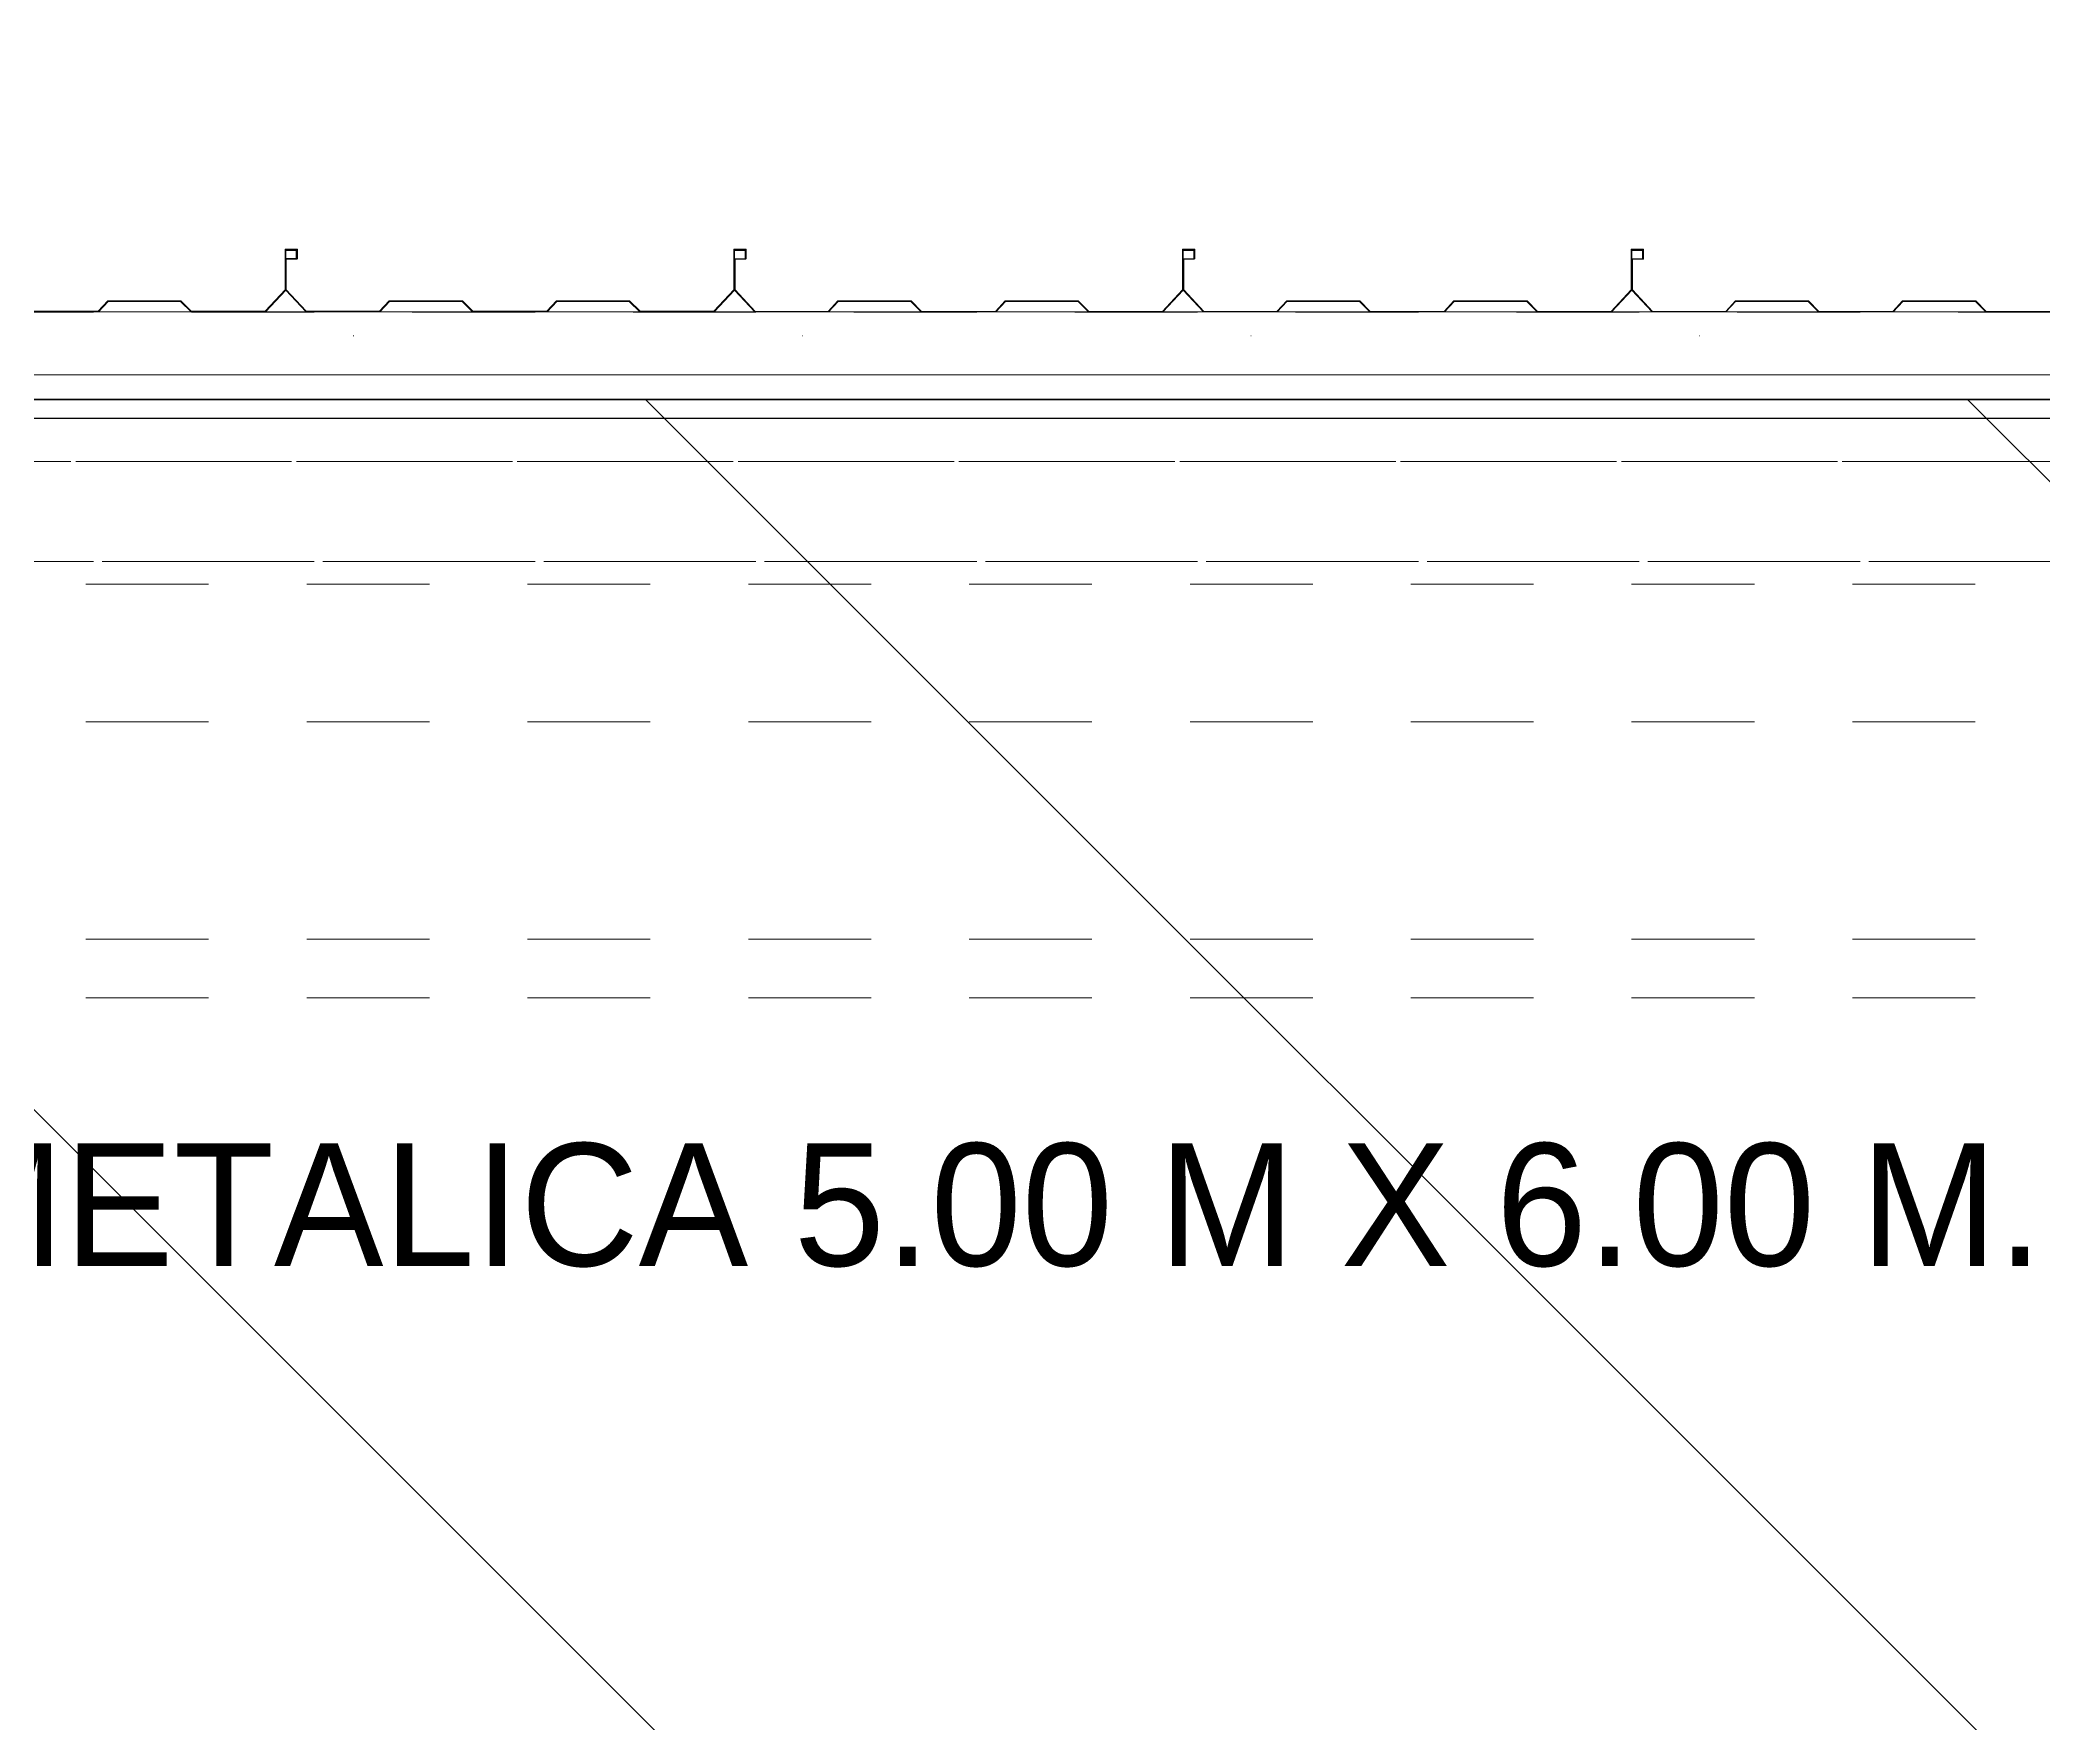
# Model space of a CAD drawing. Header units: metres. Extents: x 1.9 to 30.6, y -0.8 to 18.8.
# Drawn here: x 23.796 to 25.837, y 14.65 to 16.366 of the extents above; entities that cross this region are included whole.
import ezdxf

# ---------------------------------------------------------------- set-up
doc = ezdxf.new("R2010")
doc.units = ezdxf.units.M
doc.linetypes.add('Dash dot', pattern=[1.05, 0.5, -0.25, 0.05, -0.25])
doc.linetypes.add('Hidden', pattern=[0.2, 0.125, -0.075])
for name, color, linetype, lineweight in [('1', 7, 'Continuous', 18), ('A LARGUEROS', 7, 'Continuous', 9), ('A-EJES', 7, 'Continuous', 18), ('A-PISO', 7, 'Continuous', 18), ('A-PUERTAS', 7, 'Continuous', 25), ('A-TEXTOS', 7, 'Continuous', 18), ('G-IMPT', 7, 'Continuous', 18)]:
    doc.layers.add(name, color=color, linetype=linetype, lineweight=lineweight)
doc.layers.add('ATR-ACHURADO', color=9, linetype='Continuous')
doc.layers.add('ATR-AREAS', color=1, linetype='Continuous')
doc.styles.add('Arial', font='arial.ttf', dxfattribs={"height": 2e-05})
doc.styles.add('Nirmala UI Semilight_6', font='', dxfattribs={"height": 0.125})
doc.styles.get('Nirmala UI Semilight_6').set_extended_font_data('Nirmala UI Semilight')
doc.dimstyles.get("Standard").update_dxf_attribs({"dimtxt": 2.5, "dimasz": 2.5, "dimexe": 1.25, "dimexo": 0.625, "dimtad": 1, "dimtxsty": 'Standard', "dimcen": 2.5, "dimazin": 3, "dimtfac": 1, "dimtmove": 0, "dimatfit": 3})

# ---------------------------------------------------------------- blocks, each defined once
blk = doc.blocks.new('MontenC-Calibre14-GMI 1 - MONTEN _C_ 10_ CAL14 CON CLIPS A COLUMNA-1582845-N_P_T_')
at = {"layer": 'A LARGUEROS', "linetype": 'Hidden', "lineweight": 5}
for p, q in [((-8.6208, 0.127), (1.0881, 0.127)), ((1.0881, 0.127), (-8.6208, 0.127)), ((1.0881, -0.127), (-8.6208, -0.127)), ((1.0881, -0.127), (-8.6208, -0.127))]:
    blk.add_line(p, q, dxfattribs=at)
blk = doc.blocks.new('MontenC-Calibre14-GMI 1 - MONTEN _C_ 10_ CAL14 CON CLIPS A COLUMNA-1582771-N_P_T_')
at = {"layer": 'A LARGUEROS', "linetype": 'Hidden', "lineweight": 5}
for p, q in [((-2.0775, 0.127), (7.6314, 0.127)), ((7.6314, 0.127), (-2.0775, 0.127)), ((7.6314, -0.127), (-2.0775, -0.127)), ((7.6314, -0.127), (-2.0775, -0.127))]:
    blk.add_line(p, q, dxfattribs=at)
blk = doc.blocks.new('CortinaMetalicas-Mod3100-Intrajanus - CORTINA METALICA-1601894-N_P_T_')
at = {"layer": 'A-PUERTAS', "color": 8, "linetype": 'Hidden', "lineweight": 9, "true_color": 0x808080}
for p, q in [((-2.4999, 0.635), (2.4999, 0.635)), ((-2.4999, 0.575), (2.4999, 0.575)), ((-2.4999, 0.3534), (2.4999, 0.3534)), ((-2.4999, 0.2134), (2.4999, 0.2134)), ((-2.4235, 0.0445), (2.4245, 0.0445))]:
    blk.add_line(p, q, dxfattribs=at)
at = {"layer": 'A-PUERTAS'}
blk.add_line((-2.4235, 0.0445), (2.4245, 0.0445), dxfattribs=at)
at = {"layer": 'A-PUERTAS', "lineweight": 18}
blk.add_line((-2.4235, 0), (2.4245, 0), dxfattribs=at)
blk = doc.blocks.new('MontenDobleC-Caja-Calibre14-GMI 1 - MONTEN DBL _C_ 6_ CAL14 CON CLIPS A COLUMNA-1602160-N_P_T_')
at = {"layer": 'A LARGUEROS', "linetype": 'Hidden', "lineweight": 5}
for p, q in [((-2.264, 0.1016), (2.716, 0.1016)), ((2.716, 0.1016), (-2.264, 0.1016)), ((-1.3854, -0.0508), (-1.4611, -0.0508)), ((-1.2909, -0.0508), (-1.3854, -0.0508)), ((-1.2909, -0.0508), (-1.3854, -0.0508)), ((-1.215, -0.0508), (-1.2909, -0.0508)), ((-1.1205, -0.0508), (-1.215, -0.0508)), ((-1.1205, -0.0508), (-1.215, -0.0508)), ((-1.0454, -0.0508), (-1.1205, -0.0508)), ((-1.0039, -0.0508), (-1.0454, -0.0508)), ((-1.0039, -0.0508), (-1.0454, -0.0508)), ((-0.9282, -0.0508), (-1.0039, -0.0508)), ((-0.8337, -0.0508), (-0.9282, -0.0508)), ((-0.8337, -0.0508), (-0.9282, -0.0508)), ((-0.7578, -0.0508), (-0.8337, -0.0508)), ((-0.6633, -0.0508), (-0.7578, -0.0508)), ((-0.6633, -0.0508), (-0.7578, -0.0508)), ((-0.5882, -0.0508), (-0.6633, -0.0508)), ((-0.5467, -0.0508), (-0.5882, -0.0508)), ((-0.5467, -0.0508), (-0.5882, -0.0508)), ((-0.471, -0.0508), (-0.5467, -0.0508)), ((-0.3765, -0.0508), (-0.471, -0.0508)), ((-0.3765, -0.0508), (-0.471, -0.0508)), ((-0.3006, -0.0508), (-0.3765, -0.0508)), ((-0.2061, -0.0508), (-0.3006, -0.0508)), ((-0.2061, -0.0508), (-0.3006, -0.0508)), ((-0.131, -0.0508), (-0.2061, -0.0508)), ((2.716, -0.0508), (-0.131, -0.0508)), ((2.716, -0.0508), (-0.131, -0.0508))]:
    blk.add_line(p, q, dxfattribs=at)
blk = doc.blocks.new('Lamina_Laminación_KR18 - Lamina_Laminación_KR18-V7-N_P_T_')
at = {"layer": 'G-IMPT'}
for p, q in [((-0.1594, -0.0244), (-0.1594, -0.0244)), ((-0.1592, -0.0245), (-0.1592, -0.0245)), ((-0.1592, -0.0245), (-0.1592, -0.0245)), ((-0.159, -0.0244), (-0.159, -0.0244)), ((-0.1589, -0.0245), (-0.1589, -0.0244)), ((-0.1589, -0.0245), (-0.1589, -0.0245))]:
    blk.add_line(p, q, dxfattribs=at)
at = {"layer": 'G-IMPT', "flags": 128}
for points in [[(-0.1594, -0.0245), (-0.1594, -0.0244), (-0.1594, -0.0245)], [(-0.1592, -0.0245), (-0.1591, -0.0245), (-0.1591, -0.0245), (-0.159, -0.0245), (-0.159, -0.0245), (-0.159, -0.0244), (-0.159, -0.0244), (-0.159, -0.0245), (-0.159, -0.0245), (-0.159, -0.0244), (-0.159, -0.0244), (-0.159, -0.0245), (-0.159, -0.0245), (-0.1591, -0.0245), (-0.1591, -0.0245), (-0.1592, -0.0245), (-0.1592, -0.0245), (-0.1592, -0.0245), (-0.1593, -0.0245), (-0.1593, -0.0245), (-0.1593, -0.0245), (-0.1594, -0.0245), (-0.1594, -0.0245), (-0.1594, -0.0245), (-0.1594, -0.0245), (-0.1594, -0.0244), (-0.1594, -0.0245), (-0.1594, -0.0245), (-0.1594, -0.0245), (-0.1594, -0.0245), (-0.1594, -0.0245), (-0.1593, -0.0245), (-0.1593, -0.0245), (-0.1593, -0.0245), (-0.1592, -0.0245)], [(-0.1594, -0.0244), (-0.1594, -0.0244), (-0.159, -0.0244), (-0.1589, -0.0244), (-0.1589, -0.0245), (-0.159, -0.0244), (-0.159, -0.0244)]]:
    blk.add_lwpolyline(points, dxfattribs=at)
at = {"layer": 'G-IMPT', "color": 3, "true_color": 0x00ff00, "insert": (-0.1592, -0.0244), "char_height": 0.00002, "width": 0.0000837, "attachment_point": 2, "line_spacing_factor": 0.941778, "style": 'Arial'}
blk.add_mtext('45,72', dxfattribs=at)
at = {"layer": 'G-IMPT', "color": 3, "true_color": 0x00ff00, "insert": (-0.1589, -0.0245), "char_height": 0.00002, "width": 0.0000465, "attachment_point": 2, "rotation": 90, "line_spacing_factor": 0.941778, "style": 'Arial'}
blk.add_mtext('6,4', dxfattribs=at)
blk = doc.blocks.new('Lamina_Laminación_KR18 - Lamina_Laminación_KR18-V32-N_P_T_')
at = {"layer": 'G-IMPT'}
for p, q in [((-0.1594, -0.0244), (-0.1594, -0.0244)), ((-0.159, -0.0244), (-0.159, -0.0244)), ((-0.1589, -0.0245), (-0.1589, -0.0244)), ((-0.1589, -0.0245), (-0.1589, -0.0245))]:
    blk.add_line(p, q, dxfattribs=at)
at = {"layer": 'G-IMPT', "flags": 128}
for points in [[(-0.1594, -0.0245), (-0.1594, -0.0244), (-0.1594, -0.0245)], [(-0.1594, -0.0244), (-0.1594, -0.0244), (-0.159, -0.0244), (-0.1589, -0.0244), (-0.1589, -0.0245), (-0.159, -0.0244), (-0.159, -0.0244)]]:
    blk.add_lwpolyline(points, dxfattribs=at)
blk.add_lwpolyline([(-0.1592, -0.0245), (-0.1592, -0.0245), (-0.1592, -0.0245), (-0.1591, -0.0245), (-0.1591, -0.0245), (-0.159, -0.0245), (-0.159, -0.0245), (-0.159, -0.0244), (-0.159, -0.0244), (-0.159, -0.0245), (-0.159, -0.0245), (-0.159, -0.0244), (-0.159, -0.0244), (-0.159, -0.0245), (-0.159, -0.0245), (-0.1591, -0.0245), (-0.1591, -0.0245), (-0.1592, -0.0245), (-0.1592, -0.0245), (-0.1592, -0.0245), (-0.1593, -0.0245), (-0.1593, -0.0245), (-0.1593, -0.0245), (-0.1594, -0.0245), (-0.1594, -0.0245), (-0.1594, -0.0245), (-0.1594, -0.0245), (-0.1594, -0.0244), (-0.1594, -0.0245), (-0.1594, -0.0245), (-0.1594, -0.0245), (-0.1594, -0.0245), (-0.1594, -0.0245), (-0.1593, -0.0245), (-0.1593, -0.0245), (-0.1593, -0.0245)], close=True, dxfattribs=at)
at = {"layer": 'G-IMPT', "color": 3, "true_color": 0x00ff00, "insert": (-0.1592, -0.0244), "char_height": 0.00002, "width": 0.0000837, "attachment_point": 2, "line_spacing_factor": 0.941778, "style": 'Arial'}
blk.add_mtext('45,72', dxfattribs=at)
at = {"layer": 'G-IMPT', "color": 3, "true_color": 0x00ff00, "insert": (-0.1589, -0.0245), "char_height": 0.00002, "width": 0.0000465, "attachment_point": 2, "rotation": 90, "line_spacing_factor": 0.941778, "style": 'Arial'}
blk.add_mtext('6,4', dxfattribs=at)
blk = doc.blocks.new('Lamina_Laminación_KR18 - Lamina_Laminación_KR18-V9-N_P_T_')
at = {"layer": 'G-IMPT'}
for p, q in [((-0.1594, -0.0244), (-0.1594, -0.0244)), ((-0.1594, -0.0245), (-0.1594, -0.0244)), ((-0.1594, -0.0244), (-0.1594, -0.0245)), ((-0.1594, -0.0245), (-0.1594, -0.0244)), ((-0.1594, -0.0244), (-0.1594, -0.0245)), ((-0.1594, -0.0244), (-0.1594, -0.0244)), ((-0.1594, -0.0244), (-0.159, -0.0244)), ((-0.1593, -0.0245), (-0.1594, -0.0245)), ((-0.1594, -0.0245), (-0.1594, -0.0245)), ((-0.1594, -0.0245), (-0.1594, -0.0245)), ((-0.1594, -0.0245), (-0.1594, -0.0245)), ((-0.1594, -0.0245), (-0.1594, -0.0245)), ((-0.1594, -0.0245), (-0.1594, -0.0245)), ((-0.1594, -0.0245), (-0.1594, -0.0245)), ((-0.1594, -0.0245), (-0.1594, -0.0245)), ((-0.1594, -0.0245), (-0.1593, -0.0245)), ((-0.1592, -0.0245), (-0.1593, -0.0245)), ((-0.1593, -0.0245), (-0.1593, -0.0245)), ((-0.1593, -0.0245), (-0.1593, -0.0245)), ((-0.1593, -0.0245), (-0.1593, -0.0245)), ((-0.1593, -0.0245), (-0.1593, -0.0245)), ((-0.1593, -0.0245), (-0.1592, -0.0245)), ((-0.1592, -0.0245), (-0.1591, -0.0245)), ((-0.1591, -0.0245), (-0.1592, -0.0245)), ((-0.1592, -0.0245), (-0.1592, -0.0245)), ((-0.1592, -0.0245), (-0.1592, -0.0245)), ((-0.1591, -0.0245), (-0.1591, -0.0245)), ((-0.1591, -0.0245), (-0.159, -0.0245)), ((-0.159, -0.0245), (-0.1591, -0.0245)), ((-0.1591, -0.0245), (-0.1591, -0.0245)), ((-0.159, -0.0244), (-0.159, -0.0244)), ((-0.159, -0.0245), (-0.159, -0.0244)), ((-0.159, -0.0244), (-0.159, -0.0244)), ((-0.159, -0.0244), (-0.159, -0.0245)), ((-0.159, -0.0245), (-0.159, -0.0244)), ((-0.159, -0.0244), (-0.159, -0.0244)), ((-0.159, -0.0244), (-0.159, -0.0245)), ((-0.159, -0.0244), (-0.1589, -0.0244)), ((-0.1589, -0.0245), (-0.159, -0.0244)), ((-0.159, -0.0244), (-0.159, -0.0244)), ((-0.159, -0.0245), (-0.159, -0.0245)), ((-0.159, -0.0245), (-0.159, -0.0245)), ((-0.159, -0.0245), (-0.159, -0.0245)), ((-0.1589, -0.0245), (-0.1589, -0.0244)), ((-0.1589, -0.0244), (-0.1589, -0.0245)), ((-0.1589, -0.0245), (-0.1589, -0.0245))]:
    blk.add_line(p, q, dxfattribs=at)
at = {"layer": 'G-IMPT', "flags": 128}
blk.add_lwpolyline([(-0.1592, -0.0245), (-0.1592, -0.0245), (-0.1592, -0.0245)], dxfattribs=at)
at = {"layer": 'G-IMPT', "color": 3, "true_color": 0x00ff00, "insert": (-0.1592, -0.0244), "char_height": 0.00002, "width": 0.0000837, "attachment_point": 2, "line_spacing_factor": 0.941778, "style": 'Arial'}
blk.add_mtext('45,72', dxfattribs=at)
at = {"layer": 'G-IMPT', "color": 3, "true_color": 0x00ff00, "insert": (-0.1589, -0.0245), "char_height": 0.00002, "width": 0.0000465, "attachment_point": 2, "rotation": 90, "line_spacing_factor": 0.941778, "style": 'Arial'}
blk.add_mtext('6,4', dxfattribs=at)
blk = doc.blocks.new('Lamina_Laminación_KR18 - Lamina_Laminación_KR18-V10-N_P_T_')
at = {"layer": 'G-IMPT'}
for p, q in [((-0.1594, -0.0244), (-0.1594, -0.0244)), ((-0.1594, -0.0245), (-0.1594, -0.0244)), ((-0.1594, -0.0244), (-0.1594, -0.0245)), ((-0.1592, -0.0245), (-0.1592, -0.0245)), ((-0.1592, -0.0245), (-0.1592, -0.0245)), ((-0.1592, -0.0245), (-0.1591, -0.0245)), ((-0.1591, -0.0245), (-0.1591, -0.0245)), ((-0.1591, -0.0245), (-0.159, -0.0245)), ((-0.159, -0.0244), (-0.159, -0.0244)), ((-0.1589, -0.0245), (-0.1589, -0.0244)), ((-0.1589, -0.0245), (-0.1589, -0.0245))]:
    blk.add_line(p, q, dxfattribs=at)
at = {"layer": 'G-IMPT', "flags": 128}
for points in [[(-0.159, -0.0245), (-0.159, -0.0245), (-0.159, -0.0244), (-0.159, -0.0244), (-0.159, -0.0245), (-0.159, -0.0245), (-0.159, -0.0244), (-0.159, -0.0244), (-0.159, -0.0245), (-0.159, -0.0245), (-0.1591, -0.0245), (-0.1591, -0.0245), (-0.1592, -0.0245), (-0.1592, -0.0245), (-0.1592, -0.0245), (-0.1593, -0.0245), (-0.1593, -0.0245), (-0.1593, -0.0245), (-0.1594, -0.0245), (-0.1594, -0.0245), (-0.1594, -0.0245), (-0.1594, -0.0245), (-0.1594, -0.0244), (-0.1594, -0.0245), (-0.1594, -0.0245), (-0.1594, -0.0245), (-0.1594, -0.0245), (-0.1594, -0.0245), (-0.1593, -0.0245), (-0.1593, -0.0245), (-0.1593, -0.0245), (-0.1592, -0.0245)], [(-0.1594, -0.0244), (-0.1594, -0.0244), (-0.159, -0.0244), (-0.1589, -0.0244), (-0.1589, -0.0245), (-0.159, -0.0244), (-0.159, -0.0244)]]:
    blk.add_lwpolyline(points, dxfattribs=at)
at = {"layer": 'G-IMPT', "color": 3, "true_color": 0x00ff00, "insert": (-0.1592, -0.0244), "char_height": 0.00002, "width": 0.0000837, "attachment_point": 2, "line_spacing_factor": 0.941778, "style": 'Arial'}
blk.add_mtext('45,72', dxfattribs=at)
at = {"layer": 'G-IMPT', "color": 3, "true_color": 0x00ff00, "insert": (-0.1589, -0.0245), "char_height": 0.00002, "width": 0.0000465, "attachment_point": 2, "rotation": 90, "line_spacing_factor": 0.941778, "style": 'Arial'}
blk.add_mtext('6,4', dxfattribs=at)
blk = doc.blocks.new('*D201')
at = {"color": 0, "lineweight": -2, "transparency": 16777216}
for p, q in [((21.6159, 16.0625), (21.6159, 16.7808)), ((26.7179, 16.0625), (26.7179, 16.7808)), ((21.7959, 16.6008), (23.6869, 16.6008)), ((26.5379, 16.6008), (24.6469, 16.6008))]:
    blk.add_line(p, q, dxfattribs=at)
at = {"color": 0, "transparency": 16777216}
for points in [[(21.7959, 16.6308), (21.7959, 16.5708), (21.6159, 16.6008)], [(26.5379, 16.6308), (26.5379, 16.5708), (26.7179, 16.6008)]]:
    blk.add_solid(points, dxfattribs=at)
at = {"layer": 'Defpoints', "color": 0, "transparency": 16777216}
for p in [(26.7179, 16.6008), (21.6159, 16), (26.7179, 16)]:
    blk.add_point(p, dxfattribs=at)
at = {"color": 0, "transparency": 16777216, "insert": (24.1669, 16.6008), "char_height": 0.18, "attachment_point": 5}
blk.add_mtext('\\A1;5.1020', dxfattribs=at)

msp = doc.modelspace()

# ---------------------------------------------------------------- hatches: boundary and pattern name
at = {"layer": 'ATR-ACHURADO'}
h = msp.add_hatch(dxfattribs=at)
h.set_pattern_fill('ANSI31', scale=0.3, angle=90)
h.paths.add_polyline_path([(22.056, 12), (27.096, 12), (27.096, 16), (22.056, 16)])

# ---------------------------------------------------------------- linework, layer by layer
at = {"color": 6}
msp.add_lwpolyline([(17.016, 16), (27.0929, 16), (27.0929, 0)], dxfattribs=at)
at = {"layer": '1'}
for p, q in [((24.0579, 16.1532), (24.0453, 16.1532)), ((24.0453, 16.1532), (24.0453, 16.1116)), ((24.0573, 16.1526), (24.0459, 16.1526)), ((24.0459, 16.1526), (24.0465, 16.1519)), ((24.0459, 16.1114), (24.0459, 16.1526)), ((24.0459, 16.1526), (24.0573, 16.1526)), ((24.0465, 16.1519), (24.0567, 16.1519)), ((24.0567, 16.1519), (24.0567, 16.1435)), ((24.0573, 16.1429), (24.0573, 16.1526)), ((24.0573, 16.1526), (24.0573, 16.1429)), ((24.0579, 16.1435), (24.0579, 16.1532)), ((24.5151, 16.1532), (24.5025, 16.1532)), ((24.5025, 16.1532), (24.5025, 16.1116)), ((24.5031, 16.1114), (24.5031, 16.1526)), ((24.5031, 16.1526), (24.5145, 16.1526)), ((24.5145, 16.1525), (24.5031, 16.1525)), ((24.5031, 16.1525), (24.5037, 16.1519)), ((24.5037, 16.1519), (24.5139, 16.1519)), ((24.5139, 16.1519), (24.5139, 16.1434)), ((24.5145, 16.1526), (24.5145, 16.1429)), ((24.5145, 16.1428), (24.5145, 16.1525)), ((24.5151, 16.1435), (24.5151, 16.1532)), ((24.9723, 16.1531), (24.9597, 16.1531)), ((24.9597, 16.1531), (24.9597, 16.1115)), ((24.9717, 16.1525), (24.9603, 16.1525)), ((24.9603, 16.1525), (24.9609, 16.1519)), ((24.9603, 16.1113), (24.9603, 16.1525)), ((24.9603, 16.1525), (24.9717, 16.1525)), ((24.9609, 16.1519), (24.9711, 16.1519)), ((24.9711, 16.1519), (24.9711, 16.1434)), ((24.9717, 16.1428), (24.9717, 16.1525)), ((24.9717, 16.1525), (24.9717, 16.1428)), ((24.9723, 16.1434), (24.9723, 16.1531)), ((25.4295, 16.1531), (25.4169, 16.1531)), ((25.4169, 16.1531), (25.4169, 16.1115)), ((25.4289, 16.1525), (25.4175, 16.1525)), ((25.4175, 16.1525), (25.4181, 16.1519)), ((25.4175, 16.1113), (25.4175, 16.1525)), ((25.4175, 16.1525), (25.4289, 16.1525)), ((25.4181, 16.1519), (25.4283, 16.1519)), ((25.4283, 16.1519), (25.4283, 16.1434)), ((25.4289, 16.1428), (25.4289, 16.1525)), ((25.4289, 16.1525), (25.4289, 16.1428)), ((25.4295, 16.1434), (25.4295, 16.1531)), ((24.0567, 16.1435), (24.0459, 16.1435)), ((24.0459, 16.1435), (24.0459, 16.1114)), ((24.0465, 16.1116), (24.0465, 16.1429)), ((24.0465, 16.1429), (24.0573, 16.1429)), ((24.0573, 16.1429), (24.0579, 16.1435)), ((24.5139, 16.1434), (24.5031, 16.1434)), ((24.5031, 16.1434), (24.5031, 16.1113)), ((24.5037, 16.1115), (24.5037, 16.1428)), ((24.5037, 16.1428), (24.5145, 16.1428)), ((24.5145, 16.1429), (24.5151, 16.1435)), ((24.9711, 16.1434), (24.9603, 16.1434)), ((24.9603, 16.1434), (24.9603, 16.1113)), ((24.9609, 16.1115), (24.9609, 16.1428)), ((24.9609, 16.1428), (24.9717, 16.1428)), ((24.9717, 16.1428), (24.9723, 16.1434)), ((25.4283, 16.1434), (25.4175, 16.1434)), ((25.4175, 16.1434), (25.4175, 16.1113)), ((25.4181, 16.1115), (25.4181, 16.1428)), ((25.4181, 16.1428), (25.4289, 16.1428)), ((25.4289, 16.1428), (25.4295, 16.1434)), ((24.0453, 16.1116), (24.0249, 16.0898)), ((24.0252, 16.0892), (24.0459, 16.1114)), ((24.0459, 16.1114), (24.0666, 16.0892)), ((24.0669, 16.0898), (24.0465, 16.1116)), ((24.5025, 16.1116), (24.4821, 16.0898)), ((24.4824, 16.0892), (24.5031, 16.1114)), ((24.5031, 16.1113), (24.5238, 16.0891)), ((24.5241, 16.0897), (24.5037, 16.1115)), ((24.9597, 16.1115), (24.9393, 16.0897)), ((24.9396, 16.0891), (24.9603, 16.1113)), ((24.9603, 16.1113), (24.981, 16.0891)), ((24.9813, 16.0897), (24.9609, 16.1115)), ((25.4169, 16.1115), (25.3965, 16.0897)), ((25.3968, 16.0891), (25.4175, 16.1113)), ((25.4175, 16.1113), (25.4382, 16.0891)), ((25.4385, 16.0897), (25.4181, 16.1115)), ((23.779, 16.0892), (23.855, 16.0892)), ((23.8547, 16.0898), (23.7793, 16.0898)), ((23.8646, 16.1004), (23.8547, 16.0898)), ((23.855, 16.0892), (23.8649, 16.0998)), ((23.9391, 16.1004), (23.8646, 16.1004)), ((23.8649, 16.0998), (23.9388, 16.0998)), ((23.9388, 16.0998), (23.9495, 16.0892)), ((23.9497, 16.0898), (23.9391, 16.1004)), ((23.9495, 16.0892), (24.0252, 16.0892)), ((24.0249, 16.0898), (23.9497, 16.0898)), ((24.0666, 16.0892), (24.1417, 16.0892)), ((24.1415, 16.0898), (24.0669, 16.0898)), ((24.1514, 16.1004), (24.1415, 16.0898)), ((24.1417, 16.0892), (24.1516, 16.0998)), ((24.2259, 16.1004), (24.1514, 16.1004)), ((24.1516, 16.0998), (24.2256, 16.0998)), ((24.2256, 16.0998), (24.2362, 16.0892)), ((24.2365, 16.0898), (24.2259, 16.1004)), ((24.2362, 16.0892), (24.3122, 16.0892)), ((24.3119, 16.0898), (24.2365, 16.0898)), ((24.3218, 16.1004), (24.3119, 16.0898)), ((24.3122, 16.0892), (24.3221, 16.0998)), ((24.3963, 16.1004), (24.3218, 16.1004)), ((24.3221, 16.0998), (24.396, 16.0998)), ((24.396, 16.0998), (24.4067, 16.0892)), ((24.4069, 16.0898), (24.3963, 16.1004)), ((24.4067, 16.0892), (24.4824, 16.0892)), ((24.4821, 16.0898), (24.4069, 16.0898)), ((24.5238, 16.0891), (24.5989, 16.0891)), ((24.5987, 16.0897), (24.5241, 16.0897)), ((24.6086, 16.1003), (24.5987, 16.0897)), ((24.5989, 16.0891), (24.6088, 16.0997)), ((24.6831, 16.1003), (24.6086, 16.1003)), ((24.6088, 16.0997), (24.6828, 16.0997)), ((24.6828, 16.0997), (24.6934, 16.0891)), ((24.6937, 16.0897), (24.6831, 16.1003)), ((24.6934, 16.0891), (24.7694, 16.0891)), ((24.7691, 16.0897), (24.6937, 16.0897)), ((24.779, 16.1003), (24.7691, 16.0897)), ((24.7694, 16.0891), (24.7793, 16.0997)), ((24.8535, 16.1003), (24.779, 16.1003)), ((24.7793, 16.0997), (24.8532, 16.0997)), ((24.8532, 16.0997), (24.8639, 16.0891)), ((24.8641, 16.0897), (24.8535, 16.1003)), ((24.8639, 16.0891), (24.9396, 16.0891)), ((24.9393, 16.0897), (24.8641, 16.0897)), ((24.981, 16.0891), (25.0561, 16.0891)), ((25.0559, 16.0897), (24.9813, 16.0897)), ((25.0658, 16.1003), (25.0559, 16.0897)), ((25.0561, 16.0891), (25.066, 16.0997)), ((25.1403, 16.1003), (25.0658, 16.1003)), ((25.066, 16.0997), (25.14, 16.0997)), ((25.14, 16.0997), (25.1506, 16.0891)), ((25.1509, 16.0897), (25.1403, 16.1003)), ((25.1506, 16.0891), (25.2266, 16.0891)), ((25.2263, 16.0897), (25.1509, 16.0897)), ((25.2362, 16.1003), (25.2263, 16.0897)), ((25.2266, 16.0891), (25.2365, 16.0997)), ((25.3107, 16.1003), (25.2362, 16.1003)), ((25.2365, 16.0997), (25.3104, 16.0997)), ((25.3104, 16.0997), (25.3211, 16.0891)), ((25.3213, 16.0897), (25.3107, 16.1003)), ((25.3211, 16.0891), (25.3968, 16.0891)), ((25.3965, 16.0897), (25.3213, 16.0897)), ((25.4382, 16.0891), (25.5133, 16.0891)), ((25.5131, 16.0897), (25.4385, 16.0897)), ((25.523, 16.1003), (25.5131, 16.0897)), ((25.5133, 16.0891), (25.5232, 16.0997)), ((25.5975, 16.1003), (25.523, 16.1003)), ((25.5232, 16.0997), (25.5972, 16.0997)), ((25.5972, 16.0997), (25.6078, 16.0891)), ((25.6081, 16.0897), (25.5975, 16.1003)), ((25.6078, 16.0891), (25.6838, 16.0891)), ((25.6835, 16.0897), (25.6081, 16.0897)), ((25.6934, 16.1003), (25.6835, 16.0897)), ((25.6838, 16.0891), (25.6937, 16.0997)), ((25.7679, 16.1003), (25.6934, 16.1003)), ((25.6937, 16.0997), (25.7676, 16.0997)), ((25.7676, 16.0997), (25.7783, 16.0891)), ((25.7785, 16.0897), (25.7679, 16.1003)), ((25.7783, 16.0891), (25.854, 16.0891)), ((25.8537, 16.0897), (25.7785, 16.0897))]:
    msp.add_line(p, q, dxfattribs=at)
at = {"layer": 'A-EJES', "color": 253, "linetype": 'Dash dot', "true_color": 0xaaaaaa}
msp.add_line((24.8245, 16), (27.7952, 16), dxfattribs=at)
at = {"layer": 'A-PISO'}
for q in [(16.842, 16.0891), (26.7639, 16.0891)]:
    msp.add_line((25.1506, 16.0891), q, dxfattribs=at)
at = {"layer": 'ATR-AREAS', "lineweight": 35}
msp.add_lwpolyline([(22.056, 12), (27.096, 12), (27.096, 16), (22.056, 16)], close=True, dxfattribs=at)

# ---------------------------------------------------------------- block references
at = {"layer": 'A LARGUEROS', "linetype": 'Hidden', "lineweight": 5, "rotation": 180}
for name, p in [('MontenDobleC-Caja-Calibre14-GMI 1 - MONTEN DBL _C_ 6_ CAL14 CON CLIPS A COLUMNA-1602160-N_P_T_', (24.3929, 16.0383)), ('MontenC-Calibre14-GMI 1 - MONTEN _C_ 10_ CAL14 CON CLIPS A COLUMNA-1582845-N_P_T_', (18.2881, 15.9619)), ('MontenC-Calibre14-GMI 1 - MONTEN _C_ 10_ CAL14 CON CLIPS A COLUMNA-1582771-N_P_T_', (24.8313, 15.9619))]:
    msp.add_blockref(name, p, dxfattribs=at)
at = {"layer": 'A-PUERTAS', "rotation": 180}
msp.add_blockref('CortinaMetalicas-Mod3100-Intrajanus - CORTINA METALICA-1601894-N_P_T_', (24.1674, 16.0249), dxfattribs=at)
at = {"layer": 'G-IMPT'}
for name, p in [('Lamina_Laminación_KR18 - Lamina_Laminación_KR18-V10-N_P_T_', (24.2742, 16.0892)), ('Lamina_Laminación_KR18 - Lamina_Laminación_KR18-V9-N_P_T_', (24.7314, 16.0891)), ('Lamina_Laminación_KR18 - Lamina_Laminación_KR18-V32-N_P_T_', (25.1886, 16.0891)), ('Lamina_Laminación_KR18 - Lamina_Laminación_KR18-V7-N_P_T_', (25.6458, 16.0891))]:
    msp.add_blockref(name, p, dxfattribs=at)

# ---------------------------------------------------------------- texts
at = {"layer": 'A-TEXTOS', "insert": (22.8825, 15.2418), "char_height": 0.125, "width": 3.499366, "attachment_point": 1, "style": 'Nirmala UI Semilight_6'}
msp.add_mtext('CORTINA METALICA 5.00 M X 6.00 M.', dxfattribs=at)

# ---------------------------------------------------------------- dimensions: what is measured, and where the dimension line sits
at = {"color": 6}
dim = msp.add_linear_dim(base=(26.7179, 16.6008), p1=(21.6159, 16), p2=(26.7179, 16), dimstyle='Standard', dxfattribs=at)
dim.commit()
dim.dimension.update_dxf_attribs({"geometry": '*D201', "text_midpoint": (24.1669, 16.6008)})

doc.saveas('drawing.dxf')
